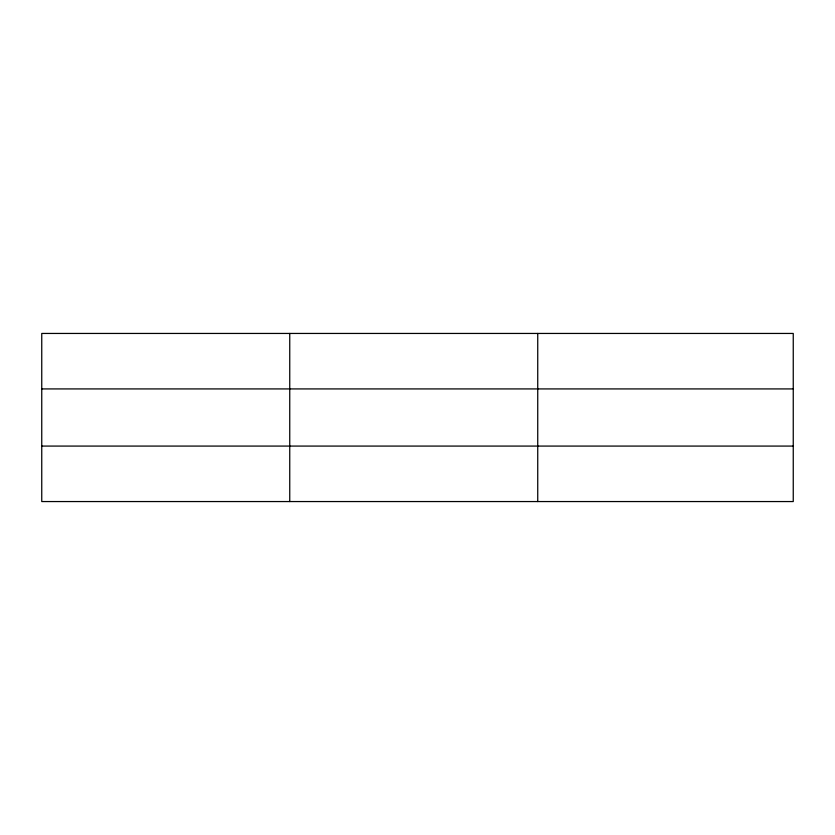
<?xml version="1.0" encoding="UTF-8"?>
<svg xmlns="http://www.w3.org/2000/svg" width="835" height="835" viewBox="0 0 835 835"><rect width="100%" height="100%" fill="white"/><g stroke="black" fill="none" stroke-linecap="round" stroke-linejoin="round"><path stroke-width="1.25" d="M289.745 333.447L289.745 501.553M537.74 333.447L537.74 501.553M793.25 388.922L793.25 333.447L41.75 333.447L41.75 501.553L793.25 501.553L793.25 388.922L41.75 388.922M41.75 446.078L793.25 446.078"/></g></svg>
